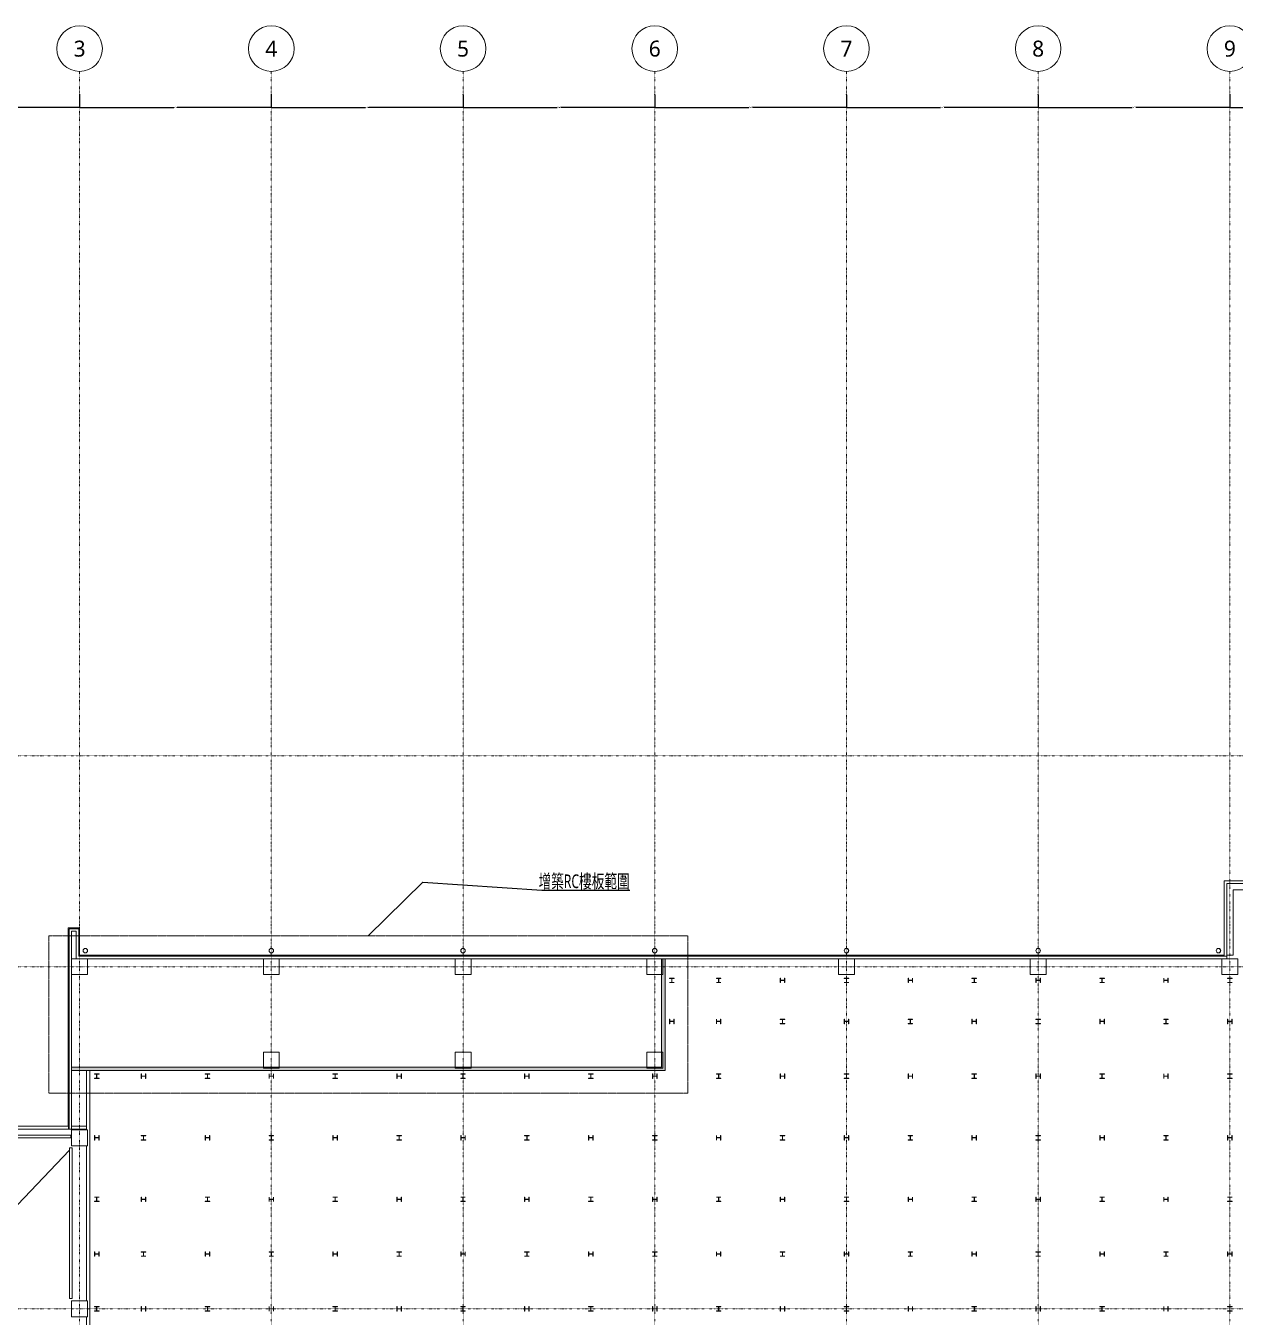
# Model space of a CAD drawing. Extents: x -32000 to 290600, y -111057 to 131250.
# Drawn here: x 15644 to 68632, y 74632 to 131250 of the extents above; entities that cross this region are included whole.
import ezdxf
from ezdxf.enums import TextEntityAlignment as Align

# ---------------------------------------------------------------- set-up
doc = ezdxf.new("R2010")
doc.units = 0
doc.header["$LTSCALE"] = 5
for name, pattern in [('H12PL2$0$JJP_三點線', [0.9, 0.3, -0.15, 0, -0.15, 0, -0.15, 0, -0.15]), ('H12PL2$0$JJP_虛線(退縮線、投影線、地下室範圍、非屬本工程、圖面分區)', [0.45, 0.3, -0.15]), ('H12PL2$0$TAI_虛線', [5.644, 2.822, -2.822])]:
    doc.linetypes.add(name, pattern=pattern)
for name, color, linetype in [('H12PL2$0$A-DIM', 252, 'Continuous'), ('H12PL2$0$A-OBJE-2D', 252, 'Continuous'), ('H12PL2$0$A-OBJE-MEP', 252, 'Continuous'), ('H12PL2$0$A-TEXT-修改說明.200K', 252, 'Continuous'), ('H12PL2$0$A-WALL-EX', 252, 'Continuous'), ('H12PL2$0$A-WALL-IN', 252, 'Continuous'), ('H12PL2$0$Hattch', 252, 'Continuous'), ('H12PL2$0$S-COL', 252, 'Continuous'), ('H12PL2$0$S-GRID', 252, 'Continuous')]:
    doc.layers.add(name, color=color, linetype=linetype)
doc.styles.add('H12PL2$0$dim-txt', font='isocp.shx', dxfattribs={"width": 0.7, "bigfont": 'chineset.shx'})
doc.styles.add('H12PL2$0$Standard', font='', dxfattribs={"width": 0.8})
doc.styles.get('H12PL2$0$Standard').set_extended_font_data('Microsoft JhengHei')
doc.dimstyles.new('H12PL2$0$ARCH-dim-200MM', dxfattribs={"dimscale": 200, "dimtxt": 0.3, "dimasz": 0.1, "dimexe": 0.1, "dimexo": 0.1, "dimgap": 0.05, "dimtad": 1, "dimdec": 0, "dimlfac": 10, "dimrnd": 0.5, "dimdsep": 46, "dimtxsty": 'H12PL2$0$dim-txt', "dimblk": 'H12PL2$0$_Dot', "dimcen": 2, "dimclrd": 256, "dimclre": 256, "dimclrt": 256, "dimadec": 0, "dimazin": 0, "dimtfac": 1, "dimtix": 1, "dimtmove": 2, "dimatfit": 3, "dimldrblk": 'H12PL2$0$_OBLIQUE', "dimfxl": 1, "dimtvp": 1, "dimtolj": 1, "dimarcsym": 0})

# ---------------------------------------------------------------- blocks, each defined once
blk = doc.blocks.new('*D100')
at = {"layer": 'DEFPOINTS', "color": 0, "linetype": 'Continuous', "transparency": 16777216}
for p in [(9000, 128250), (18000, 128250), (18000, 127670)]:
    blk.add_point(p, dxfattribs=at)
at = {"layer": 'H12PL2$0$A-DIM', "linetype": 'Continuous', "lineweight": -2, "transparency": 16777216}
for p, q in [((9000, 128230), (9000, 127650)), ((18000, 128230), (18000, 127650)), ((9020, 127670), (13422, 127670)), ((17980, 127670), (13578, 127670))]:
    blk.add_line(p, q, dxfattribs=at)
at = {"layer": 'H12PL2$0$A-DIM', "linetype": 'Continuous', "lineweight": 0, "transparency": 16777216, "insert": (13500, 127670), "char_height": 60, "attachment_point": 5, "style": 'H12PL2$0$dim-txt'}
blk.add_mtext('\\A1;90000', dxfattribs=at)
blk = doc.blocks.new('H12PL2$0$_Dot')
blk = doc.blocks.new('H12PL2$0$_OBLIQUE')
at = {"color": 0, "linetype": 'ByBlock', "lineweight": -2}
blk.add_line((-0.5, -0.5), (0.5, 0.5), dxfattribs=at)
blk = doc.blocks.new('*D101')
at = {"layer": 'DEFPOINTS', "color": 0, "linetype": 'Continuous', "transparency": 16777216}
for p in [(18000, 128250), (26400, 128250), (26400, 127670)]:
    blk.add_point(p, dxfattribs=at)
at = {"layer": 'H12PL2$0$A-DIM', "linetype": 'Continuous', "lineweight": -2, "transparency": 16777216}
for p, q in [((18000, 128230), (18000, 127650)), ((26400, 128230), (26400, 127650)), ((18020, 127670), (22121, 127670)), ((26380, 127670), (22279, 127670))]:
    blk.add_line(p, q, dxfattribs=at)
at = {"layer": 'H12PL2$0$A-DIM', "linetype": 'Continuous', "lineweight": 0, "transparency": 16777216, "insert": (22200, 127670), "char_height": 60, "attachment_point": 5, "style": 'H12PL2$0$dim-txt'}
blk.add_mtext('\\A1;84000', dxfattribs=at)
blk = doc.blocks.new('*D102')
at = {"layer": 'DEFPOINTS', "color": 0, "linetype": 'Continuous', "transparency": 16777216}
for p in [(26400, 128250), (34800, 128250), (34800, 127670)]:
    blk.add_point(p, dxfattribs=at)
at = {"layer": 'H12PL2$0$A-DIM', "linetype": 'Continuous', "lineweight": -2, "transparency": 16777216}
for p, q in [((26400, 128230), (26400, 127650)), ((34800, 128230), (34800, 127650)), ((26420, 127670), (30521, 127670)), ((34780, 127670), (30679, 127670))]:
    blk.add_line(p, q, dxfattribs=at)
at = {"layer": 'H12PL2$0$A-DIM', "linetype": 'Continuous', "lineweight": 0, "transparency": 16777216, "insert": (30600, 127670), "char_height": 60, "attachment_point": 5, "style": 'H12PL2$0$dim-txt'}
blk.add_mtext('\\A1;84000', dxfattribs=at)
blk = doc.blocks.new('*D103')
at = {"layer": 'DEFPOINTS', "color": 0, "linetype": 'Continuous', "transparency": 16777216}
for p in [(34800, 128250), (43200, 128250), (43200, 127670)]:
    blk.add_point(p, dxfattribs=at)
at = {"layer": 'H12PL2$0$A-DIM', "linetype": 'Continuous', "lineweight": -2, "transparency": 16777216}
for p, q in [((34800, 128230), (34800, 127650)), ((43200, 128230), (43200, 127650)), ((34820, 127670), (38921, 127670)), ((43180, 127670), (39079, 127670))]:
    blk.add_line(p, q, dxfattribs=at)
at = {"layer": 'H12PL2$0$A-DIM', "linetype": 'Continuous', "lineweight": 0, "transparency": 16777216, "insert": (39000, 127670), "char_height": 60, "attachment_point": 5, "style": 'H12PL2$0$dim-txt'}
blk.add_mtext('\\A1;84000', dxfattribs=at)
blk = doc.blocks.new('*D104')
at = {"layer": 'DEFPOINTS', "color": 0, "linetype": 'Continuous', "transparency": 16777216}
for p in [(43200, 128250), (51600, 128250), (51600, 127670)]:
    blk.add_point(p, dxfattribs=at)
at = {"layer": 'H12PL2$0$A-DIM', "linetype": 'Continuous', "lineweight": -2, "transparency": 16777216}
for p, q in [((43200, 128230), (43200, 127650)), ((51600, 128230), (51600, 127650)), ((43220, 127670), (47321, 127670)), ((51580, 127670), (47479, 127670))]:
    blk.add_line(p, q, dxfattribs=at)
at = {"layer": 'H12PL2$0$A-DIM', "linetype": 'Continuous', "lineweight": 0, "transparency": 16777216, "insert": (47400, 127670), "char_height": 60, "attachment_point": 5, "style": 'H12PL2$0$dim-txt'}
blk.add_mtext('\\A1;84000', dxfattribs=at)
blk = doc.blocks.new('*D105')
at = {"layer": 'DEFPOINTS', "color": 0, "linetype": 'Continuous', "transparency": 16777216}
for p in [(51600, 128250), (60000, 128250), (60000, 127670)]:
    blk.add_point(p, dxfattribs=at)
at = {"layer": 'H12PL2$0$A-DIM', "linetype": 'Continuous', "lineweight": -2, "transparency": 16777216}
for p, q in [((51600, 128230), (51600, 127650)), ((60000, 128230), (60000, 127650)), ((51620, 127670), (55721, 127670)), ((59980, 127670), (55879, 127670))]:
    blk.add_line(p, q, dxfattribs=at)
at = {"layer": 'H12PL2$0$A-DIM', "linetype": 'Continuous', "lineweight": 0, "transparency": 16777216, "insert": (55800, 127670), "char_height": 60, "attachment_point": 5, "style": 'H12PL2$0$dim-txt'}
blk.add_mtext('\\A1;84000', dxfattribs=at)
blk = doc.blocks.new('*D106')
at = {"layer": 'DEFPOINTS', "color": 0, "linetype": 'Continuous', "transparency": 16777216}
for p in [(60000, 128250), (68400, 128250), (68400, 127670)]:
    blk.add_point(p, dxfattribs=at)
at = {"layer": 'H12PL2$0$A-DIM', "linetype": 'Continuous', "lineweight": -2, "transparency": 16777216}
for p, q in [((60000, 128230), (60000, 127650)), ((68400, 128230), (68400, 127650)), ((60020, 127670), (64121, 127670)), ((68380, 127670), (64279, 127670))]:
    blk.add_line(p, q, dxfattribs=at)
at = {"layer": 'H12PL2$0$A-DIM', "linetype": 'Continuous', "lineweight": 0, "transparency": 16777216, "insert": (64200, 127670), "char_height": 60, "attachment_point": 5, "style": 'H12PL2$0$dim-txt'}
blk.add_mtext('\\A1;84000', dxfattribs=at)
blk = doc.blocks.new('*D107')
at = {"layer": 'DEFPOINTS', "color": 0, "linetype": 'Continuous', "transparency": 16777216}
for p in [(68400, 128250), (76800, 128250), (76800, 127670)]:
    blk.add_point(p, dxfattribs=at)
at = {"layer": 'H12PL2$0$A-DIM', "linetype": 'Continuous', "lineweight": -2, "transparency": 16777216}
for p, q in [((68400, 128230), (68400, 127650)), ((76800, 128230), (76800, 127650)), ((68420, 127670), (72521, 127670)), ((76780, 127670), (72679, 127670))]:
    blk.add_line(p, q, dxfattribs=at)
at = {"layer": 'H12PL2$0$A-DIM', "linetype": 'Continuous', "lineweight": 0, "transparency": 16777216, "insert": (72600, 127670), "char_height": 60, "attachment_point": 5, "style": 'H12PL2$0$dim-txt'}
blk.add_mtext('\\A1;84000', dxfattribs=at)
blk = doc.blocks.new('H12PL2')
at = {"layer": 'H12PL2$0$Hattch', "linetype": 'Continuous', "lineweight": 0}
blk.add_hatch(color=256, dxfattribs=at).paths.add_polyline_path([(17650, 85600), (43500, 85600), (43500, 90350), (43650, 90350), (43650, 85450), (17650, 85450)])
at = {"layer": 'H12PL2$0$A-OBJE-2D', "lineweight": 0}
blk.add_line((0, 63510), (17550, 81950), dxfattribs=at)
at = {"layer": 'H12PL2$0$A-OBJE-MEP', "lineweight": 0, "flags": 128}
for points in [[(18345, 90700, 1), (18155, 90700, 1)], [(26495, 90700, 1), (26305, 90700, 1)], [(34895, 90700, 1), (34705, 90700, 1)], [(43295, 90700, 1), (43105, 90700, 1)], [(51695, 90700, 1), (51505, 90700, 1)], [(60095, 90700, 1), (59905, 90700, 1)], [(67995, 90700, 1), (67805, 90700, 1)]]:
    blk.add_lwpolyline(points, format="xyb", close=True, dxfattribs=at)
at = {"layer": 'H12PL2$0$A-OBJE-MEP', "lineweight": 0}
for centre in [(18250, 90700), (26400, 90700), (34800, 90700), (43200, 90700), (51600, 90700), (60000, 90700), (67900, 90700)]:
    blk.add_circle(centre, 100, dxfattribs=at)
at = {"layer": 'H12PL2$0$A-TEXT-修改說明.200K', "linetype": 'H12PL2$0$TAI_虛線', "lineweight": 0}
blk.add_lwpolyline([(44650, 84450), (16650, 84450), (16650, 91350), (44650, 91350)], close=True, dxfattribs=at)
at = {"layer": 'H12PL2$0$A-WALL-EX', "lineweight": 0}
for p, q in [((17650, 91665), (17535, 91665)), ((17650, 91665), (17535, 91665)), ((17535, 83000), (17535, 91665)), ((17650, 91665), (17850, 91665)), ((17965, 91665), (17850, 91665)), ((17965, 91665), (17850, 91665)), ((17965, 91665), (17965, 90500)), ((17965, 90500), (17965, 90465)), ((17965, 90465), (18000, 90465)), ((17965, 90465), (18000, 90465)), ((18000, 90465), (68150, 90465)), ((68270, 90465), (68150, 90465)), ((68270, 90465), (68150, 90465)), ((68150, 90350), (68270, 90350)), ((68150, 90350), (68270, 90350)), ((68270, 90350), (68270, 90465)), ((17535, 83000), (17535, 82880)), ((17535, 83000), (17535, 82880)), ((17535, 83000), (17535, 82880)), ((17535, 82880), (17535, 82972)), ((17535, 82880), (17535, 82972)), ((17535, 82880), (17650, 82880)), ((17535, 82880), (17650, 82880)), ((17650, 82880), (17650, 83000)), ((17650, 82880), (17650, 83000)), ((17650, 82880), (17650, 83000))]:
    blk.add_line(p, q, dxfattribs=at)
at = {"layer": 'H12PL2$0$A-WALL-EX', "linetype": 'H12PL2$0$JJP_虛線(退縮線、投影線、地下室範圍、非屬本工程、圖面分區)', "lineweight": 0}
blk.add_line((17517.5, 82999.97), (-380, 82999.97), dxfattribs=at)
at = {"layer": 'H12PL2$0$A-WALL-EX', "lineweight": 0, "flags": 128}
for points in [[(68150, 93760), (68150, 93640)], [(77050, 93760), (68150, 93760)], [(68150, 93640), (68150, 90465)], [(68270, 90350), (68270, 93640)], [(68270, 93640), (76930, 93640)], [(17500, 83000), (17500, 91700)], [(17500, 83000), (17500, 91700)], [(17500, 83000), (17500, 91700)], [(17500, 91700), (17535, 91700)], [(17500, 91700), (17500, 83000)], [(17965, 91700), (17535, 91700)], [(17650, 91550), (17850, 91550)], [(17650, 83000), (17650, 91550)], [(17850, 91550), (17850, 90350)], [(18000, 91700), (17965, 91700)], [(18000, 90500), (18000, 91700)], [(17850, 90350), (17965, 90350)], [(17850, 90350), (17965, 90350)], [(17965, 90350), (68150, 90350)], [(18000, 90500), (68150, 90500)], [(18000, 90500), (68150, 90500)], [(18000, 90500), (68150, 90500)], [(68150, 90500), (18000, 90500)], [(68150, 90500), (68150, 90465)], [(68150, 90350), (68270, 90350)], [(17535, 83000), (-380, 83000)], [(-380, 82880), (18300, 82880)], [(17500, 83000), (17535, 83000)], [(17650, 82880), (17535, 82880)], [(17650, 82880), (17535, 82880)], [(18300, 83000), (17650, 83000)], [(18300, 83000), (18300, 82880)]]:
    blk.add_lwpolyline(points, dxfattribs=at)
at = {"layer": 'H12PL2$0$A-WALL-EX', "linetype": 'H12PL2$0$JJP_虛線(退縮線、投影線、地下室範圍、非屬本工程、圖面分區)', "lineweight": 0, "flags": 128}
for points in [[(17517.5, 83000), (-500, 83000)], [(-380, 82879.97), (17517.5, 82879.97)], [(17517.5, 83000), (17517.5, 82999.97)], [(17517.5, 82999.97), (17517.5, 82879.97)]]:
    blk.add_lwpolyline(points, dxfattribs=at)
at = {"layer": 'H12PL2$0$A-WALL-IN', "lineweight": 0, "flags": 128}
for points in [[(68537.5, 93372.5), (68537.5, 93259.5)], [(76662.5, 93372.5), (68537.5, 93372.5)], [(68537.5, 93259.5), (68537.5, 90500)], [(43500, 90350), (43650, 90350)], [(43650, 85600), (43650, 90350)], [(68537.5, 90500), (68270, 90500)], [(68270, 90500), (68270, 90350)], [(43500, 89650), (43500, 86250)], [(26050, 85600), (17650, 85600)], [(17650, 85450), (17650, 85600)], [(34450, 85600), (26750, 85600)], [(42850, 85600), (35150, 85600)], [(43650, 85450), (43650, 85600)], [(17650, 85450), (43650, 85450)], [(18300, 85450), (18300, 82850)], [(18450, 85450), (18300, 85450)], [(18450, 450), (18450, 85450)], [(17615, 82612.5), (385, 82612.5)], [(385, 82500), (17615, 82500)], [(17615, 82500), (17615, 82612.5)], [(18300, 82150), (18300, 75350)], [(17672, 82050), (17550, 82050)], [(17550, 82050), (17550, 75450)], [(17672, 75450), (17672, 82050)], [(17550, 75450), (17672, 75450)], [(18300, 74650), (18300, 60350)]]:
    blk.add_lwpolyline(points, dxfattribs=at)
at = {"layer": 'H12PL2$0$Hattch', "lineweight": 0, "flags": 128}
blk.add_lwpolyline([(17650, 85600), (43500, 85600), (43500, 90350), (43650, 90350), (43650, 85450), (17650, 85450)], close=True, dxfattribs=at)
at = {"layer": 'H12PL2$0$S-COL', "lineweight": 0, "flags": 128}
for points in [[(17650, 89650), (18350, 89650), (18350, 90350)], [(17850, 90350), (17650, 90350)], [(26050, 90350), (26050, 89650), (26750, 89650), (26750, 90350)], [(34450, 90350), (34450, 89650), (35150, 89650), (35150, 90350)], [(42850, 90350), (42850, 89650), (43550, 89650), (43550, 90350)], [(51250, 90350), (51250, 89650), (51950, 89650), (51950, 90350)], [(59650, 90350), (59650, 89650), (60350, 89650), (60350, 90350)], [(68050, 90350), (68050, 89650), (68750, 89650), (68750, 90350), (68270, 90350)]]:
    blk.add_lwpolyline(points, dxfattribs=at)
for points in [[(44050, 89299.5), (44050, 89311.5), (43967, 89311.5, -0.41421356), (43954, 89324.5), (43954, 89474.5, -0.41421356), (43967, 89487.5), (44050, 89487.5), (44050, 89499.5), (43850, 89499.5), (43850, 89487.5), (43933, 89487.5, -0.41421356), (43946, 89474.5), (43946, 89324.5, -0.41421356), (43933, 89311.5), (43850, 89311.5), (43850, 89299.5)], [(46100, 89299.5), (46100, 89311.5), (46017, 89311.5, -0.41421356), (46004, 89324.5), (46004, 89474.5, -0.41421356), (46017, 89487.5), (46100, 89487.5), (46100, 89499.5), (45900, 89499.5), (45900, 89487.5), (45983, 89487.5, -0.41421356), (45996, 89474.5), (45996, 89324.5, -0.41421356), (45983, 89311.5), (45900, 89311.5), (45900, 89299.5)], [(48900, 89500), (48888, 89500), (48888, 89417, -0.41421356), (48875, 89404), (48725, 89404, -0.41421356), (48712, 89417), (48712, 89500), (48700, 89500), (48700, 89300), (48712, 89300), (48712, 89383, -0.41421356), (48725, 89396), (48875, 89396, -0.41421356), (48888, 89383), (48888, 89300), (48900, 89300)], [(51700, 89299.5), (51700, 89311.5), (51617, 89311.5, -0.41421356), (51604, 89324.5), (51604, 89474.5, -0.41421356), (51617, 89487.5), (51700, 89487.5), (51700, 89499.5), (51500, 89499.5), (51500, 89487.5), (51583, 89487.5, -0.41421356), (51596, 89474.5), (51596, 89324.5, -0.41421356), (51583, 89311.5), (51500, 89311.5), (51500, 89299.5)], [(54500, 89499.5), (54488, 89499.5), (54488, 89416.5, -0.41421356), (54475, 89403.5), (54325, 89403.5, -0.41421356), (54312, 89416.5), (54312, 89499.5), (54300, 89499.5), (54300, 89299.5), (54312, 89299.5), (54312, 89382.5, -0.41421356), (54325, 89395.5), (54475, 89395.5, -0.41421356), (54488, 89382.5), (54488, 89299.5), (54500, 89299.5)], [(57300, 89299.5), (57300, 89311.5), (57217, 89311.5, -0.41421356), (57204, 89324.5), (57204, 89474.5, -0.41421356), (57217, 89487.5), (57300, 89487.5), (57300, 89499.5), (57100, 89499.5), (57100, 89487.5), (57183, 89487.5, -0.41421356), (57196, 89474.5), (57196, 89324.5, -0.41421356), (57183, 89311.5), (57100, 89311.5), (57100, 89299.5)], [(60100, 89499.5), (60088, 89499.5), (60088, 89416.5, -0.41421356), (60075, 89403.5), (59925, 89403.5, -0.41421356), (59912, 89416.5), (59912, 89499.5), (59900, 89499.5), (59900, 89299.5), (59912, 89299.5), (59912, 89382.5, -0.41421356), (59925, 89395.5), (60075, 89395.5, -0.41421356), (60088, 89382.5), (60088, 89299.5), (60100, 89299.5)], [(62900, 89299.5), (62900, 89311.5), (62817, 89311.5, -0.41421356), (62804, 89324.5), (62804, 89474.5, -0.41421356), (62817, 89487.5), (62900, 89487.5), (62900, 89499.5), (62700, 89499.5), (62700, 89487.5), (62783, 89487.5, -0.41421356), (62796, 89474.5), (62796, 89324.5, -0.41421356), (62783, 89311.5), (62700, 89311.5), (62700, 89299.5)], [(65700, 89499.5), (65688, 89499.5), (65688, 89416.5, -0.41421356), (65675, 89403.5), (65525, 89403.5, -0.41421356), (65512, 89416.5), (65512, 89499.5), (65500, 89499.5), (65500, 89299.5), (65512, 89299.5), (65512, 89382.5, -0.41421356), (65525, 89395.5), (65675, 89395.5, -0.41421356), (65688, 89382.5), (65688, 89299.5), (65700, 89299.5)], [(68500, 89299.5), (68500, 89311.5), (68417, 89311.5, -0.41421356), (68404, 89324.5), (68404, 89474.5, -0.41421356), (68417, 89487.5), (68500, 89487.5), (68500, 89499.5), (68300, 89499.5), (68300, 89487.5), (68383, 89487.5, -0.41421356), (68396, 89474.5), (68396, 89324.5, -0.41421356), (68383, 89311.5), (68300, 89311.5), (68300, 89299.5)], [(44050, 87700), (44038, 87700), (44038, 87617, -0.41421356), (44025, 87604), (43875, 87604, -0.41421356), (43862, 87617), (43862, 87700), (43850, 87700), (43850, 87500), (43862, 87500), (43862, 87583, -0.41421356), (43875, 87596), (44025, 87596, -0.41421356), (44038, 87583), (44038, 87500), (44050, 87500)], [(46100, 87700), (46088, 87700), (46088, 87617, -0.41421356), (46075, 87604), (45925, 87604, -0.41421356), (45912, 87617), (45912, 87700), (45900, 87700), (45900, 87500), (45912, 87500), (45912, 87583, -0.41421356), (45925, 87596), (46075, 87596, -0.41421356), (46088, 87583), (46088, 87500), (46100, 87500)], [(48900, 87500), (48900, 87512), (48817, 87512, -0.41421356), (48804, 87525), (48804, 87675, -0.41421356), (48817, 87688), (48900, 87688), (48900, 87700), (48700, 87700), (48700, 87688), (48783, 87688, -0.41421356), (48796, 87675), (48796, 87525, -0.41421356), (48783, 87512), (48700, 87512), (48700, 87500)], [(51700, 87700), (51688, 87700), (51688, 87617, -0.41421356), (51675, 87604), (51525, 87604, -0.41421356), (51512, 87617), (51512, 87700), (51500, 87700), (51500, 87500), (51512, 87500), (51512, 87583, -0.41421356), (51525, 87596), (51675, 87596, -0.41421356), (51688, 87583), (51688, 87500), (51700, 87500)], [(54500, 87500), (54500, 87512), (54417, 87512, -0.41421356), (54404, 87525), (54404, 87675, -0.41421356), (54417, 87688), (54500, 87688), (54500, 87700), (54300, 87700), (54300, 87688), (54383, 87688, -0.41421356), (54396, 87675), (54396, 87525, -0.41421356), (54383, 87512), (54300, 87512), (54300, 87500)], [(57300, 87700), (57288, 87700), (57288, 87617, -0.41421356), (57275, 87604), (57125, 87604, -0.41421356), (57112, 87617), (57112, 87700), (57100, 87700), (57100, 87500), (57112, 87500), (57112, 87583, -0.41421356), (57125, 87596), (57275, 87596, -0.41421356), (57288, 87583), (57288, 87500), (57300, 87500)], [(60100, 87500), (60100, 87512), (60017, 87512, -0.41421356), (60004, 87525), (60004, 87675, -0.41421356), (60017, 87688), (60100, 87688), (60100, 87700), (59900, 87700), (59900, 87688), (59983, 87688, -0.41421356), (59996, 87675), (59996, 87525, -0.41421356), (59983, 87512), (59900, 87512), (59900, 87500)], [(62900, 87700), (62888, 87700), (62888, 87617, -0.41421356), (62875, 87604), (62725, 87604, -0.41421356), (62712, 87617), (62712, 87700), (62700, 87700), (62700, 87500), (62712, 87500), (62712, 87583, -0.41421356), (62725, 87596), (62875, 87596, -0.41421356), (62888, 87583), (62888, 87500), (62900, 87500)], [(65700, 87500), (65700, 87512), (65617, 87512, -0.41421356), (65604, 87525), (65604, 87675, -0.41421356), (65617, 87688), (65700, 87688), (65700, 87700), (65500, 87700), (65500, 87688), (65583, 87688, -0.41421356), (65596, 87675), (65596, 87525, -0.41421356), (65583, 87512), (65500, 87512), (65500, 87500)], [(68500, 87700), (68488, 87700), (68488, 87617, -0.41421356), (68475, 87604), (68325, 87604, -0.41421356), (68312, 87617), (68312, 87700), (68300, 87700), (68300, 87500), (68312, 87500), (68312, 87583, -0.41421356), (68325, 87596), (68475, 87596, -0.41421356), (68488, 87583), (68488, 87500), (68500, 87500)], [(18850, 85100), (18850, 85112), (18767, 85112, -0.41421356), (18754, 85125), (18754, 85275, -0.41421356), (18767, 85288), (18850, 85288), (18850, 85300), (18650, 85300), (18650, 85288), (18733, 85288, -0.41421356), (18746, 85275), (18746, 85125, -0.41421356), (18733, 85112), (18650, 85112), (18650, 85100)], [(20900, 85300), (20888, 85300), (20888, 85217, -0.41421356), (20875, 85204), (20725, 85204, -0.41421356), (20712, 85217), (20712, 85300), (20700, 85300), (20700, 85100), (20712, 85100), (20712, 85183, -0.41421356), (20725, 85196), (20875, 85196, -0.41421356), (20888, 85183), (20888, 85100), (20900, 85100)], [(23700, 85100), (23700, 85112), (23617, 85112, -0.41421356), (23604, 85125), (23604, 85275, -0.41421356), (23617, 85288), (23700, 85288), (23700, 85300), (23500, 85300), (23500, 85288), (23583, 85288, -0.41421356), (23596, 85275), (23596, 85125, -0.41421356), (23583, 85112), (23500, 85112), (23500, 85100)], [(26500, 85300), (26488, 85300), (26488, 85217, -0.41421356), (26475, 85204), (26325, 85204, -0.41421356), (26312, 85217), (26312, 85300), (26300, 85300), (26300, 85100), (26312, 85100), (26312, 85183, -0.41421356), (26325, 85196), (26475, 85196, -0.41421356), (26488, 85183), (26488, 85100), (26500, 85100)], [(29300, 85100), (29300, 85112), (29217, 85112, -0.41421356), (29204, 85125), (29204, 85275, -0.41421356), (29217, 85288), (29300, 85288), (29300, 85300), (29100, 85300), (29100, 85288), (29183, 85288, -0.41421356), (29196, 85275), (29196, 85125, -0.41421356), (29183, 85112), (29100, 85112), (29100, 85100)], [(32100, 85300), (32088, 85300), (32088, 85217, -0.41421356), (32075, 85204), (31925, 85204, -0.41421356), (31912, 85217), (31912, 85300), (31900, 85300), (31900, 85100), (31912, 85100), (31912, 85183, -0.41421356), (31925, 85196), (32075, 85196, -0.41421356), (32088, 85183), (32088, 85100), (32100, 85100)], [(34900, 85100), (34900, 85112), (34817, 85112, -0.41421356), (34804, 85125), (34804, 85275, -0.41421356), (34817, 85288), (34900, 85288), (34900, 85300), (34700, 85300), (34700, 85288), (34783, 85288, -0.41421356), (34796, 85275), (34796, 85125, -0.41421356), (34783, 85112), (34700, 85112), (34700, 85100)], [(37700, 85300), (37688, 85300), (37688, 85217, -0.41421356), (37675, 85204), (37525, 85204, -0.41421356), (37512, 85217), (37512, 85300), (37500, 85300), (37500, 85100), (37512, 85100), (37512, 85183, -0.41421356), (37525, 85196), (37675, 85196, -0.41421356), (37688, 85183), (37688, 85100), (37700, 85100)], [(40500, 85100), (40500, 85112), (40417, 85112, -0.41421356), (40404, 85125), (40404, 85275, -0.41421356), (40417, 85288), (40500, 85288), (40500, 85300), (40300, 85300), (40300, 85288), (40383, 85288, -0.41421356), (40396, 85275), (40396, 85125, -0.41421356), (40383, 85112), (40300, 85112), (40300, 85100)], [(43300, 85300), (43288, 85300), (43288, 85217, -0.41421356), (43275, 85204), (43125, 85204, -0.41421356), (43112, 85217), (43112, 85300), (43100, 85300), (43100, 85100), (43112, 85100), (43112, 85183, -0.41421356), (43125, 85196), (43275, 85196, -0.41421356), (43288, 85183), (43288, 85100), (43300, 85100)], [(46100, 85100), (46100, 85112), (46017, 85112, -0.41421356), (46004, 85125), (46004, 85275, -0.41421356), (46017, 85288), (46100, 85288), (46100, 85300), (45900, 85300), (45900, 85288), (45983, 85288, -0.41421356), (45996, 85275), (45996, 85125, -0.41421356), (45983, 85112), (45900, 85112), (45900, 85100)], [(48900, 85300), (48888, 85300), (48888, 85217, -0.41421356), (48875, 85204), (48725, 85204, -0.41421356), (48712, 85217), (48712, 85300), (48700, 85300), (48700, 85100), (48712, 85100), (48712, 85183, -0.41421356), (48725, 85196), (48875, 85196, -0.41421356), (48888, 85183), (48888, 85100), (48900, 85100)], [(51700, 85100), (51700, 85112), (51617, 85112, -0.41421356), (51604, 85125), (51604, 85275, -0.41421356), (51617, 85288), (51700, 85288), (51700, 85300), (51500, 85300), (51500, 85288), (51583, 85288, -0.41421356), (51596, 85275), (51596, 85125, -0.41421356), (51583, 85112), (51500, 85112), (51500, 85100)], [(54500, 85300), (54488, 85300), (54488, 85217, -0.41421356), (54475, 85204), (54325, 85204, -0.41421356), (54312, 85217), (54312, 85300), (54300, 85300), (54300, 85100), (54312, 85100), (54312, 85183, -0.41421356), (54325, 85196), (54475, 85196, -0.41421356), (54488, 85183), (54488, 85100), (54500, 85100)], [(57300, 85100), (57300, 85112), (57217, 85112, -0.41421356), (57204, 85125), (57204, 85275, -0.41421356), (57217, 85288), (57300, 85288), (57300, 85300), (57100, 85300), (57100, 85288), (57183, 85288, -0.41421356), (57196, 85275), (57196, 85125, -0.41421356), (57183, 85112), (57100, 85112), (57100, 85100)], [(60100, 85300), (60088, 85300), (60088, 85217, -0.41421356), (60075, 85204), (59925, 85204, -0.41421356), (59912, 85217), (59912, 85300), (59900, 85300), (59900, 85100), (59912, 85100), (59912, 85183, -0.41421356), (59925, 85196), (60075, 85196, -0.41421356), (60088, 85183), (60088, 85100), (60100, 85100)], [(62900, 85100), (62900, 85112), (62817, 85112, -0.41421356), (62804, 85125), (62804, 85275, -0.41421356), (62817, 85288), (62900, 85288), (62900, 85300), (62700, 85300), (62700, 85288), (62783, 85288, -0.41421356), (62796, 85275), (62796, 85125, -0.41421356), (62783, 85112), (62700, 85112), (62700, 85100)], [(65700, 85300), (65688, 85300), (65688, 85217, -0.41421356), (65675, 85204), (65525, 85204, -0.41421356), (65512, 85217), (65512, 85300), (65500, 85300), (65500, 85100), (65512, 85100), (65512, 85183, -0.41421356), (65525, 85196), (65675, 85196, -0.41421356), (65688, 85183), (65688, 85100), (65700, 85100)], [(68500, 85100), (68500, 85112), (68417, 85112, -0.41421356), (68404, 85125), (68404, 85275, -0.41421356), (68417, 85288), (68500, 85288), (68500, 85300), (68300, 85300), (68300, 85288), (68383, 85288, -0.41421356), (68396, 85275), (68396, 85125, -0.41421356), (68383, 85112), (68300, 85112), (68300, 85100)], [(18850, 82600), (18838, 82600), (18838, 82517, -0.41421356), (18825, 82504), (18675, 82504, -0.41421356), (18662, 82517), (18662, 82600), (18650, 82600), (18650, 82400), (18662, 82400), (18662, 82483, -0.41421356), (18675, 82496), (18825, 82496, -0.41421356), (18838, 82483), (18838, 82400), (18850, 82400)], [(20900, 82400), (20900, 82412), (20817, 82412, -0.41421356), (20804, 82425), (20804, 82575, -0.41421356), (20817, 82588), (20900, 82588), (20900, 82600), (20700, 82600), (20700, 82588), (20783, 82588, -0.41421356), (20796, 82575), (20796, 82425, -0.41421356), (20783, 82412), (20700, 82412), (20700, 82400)], [(23700, 82600), (23688, 82600), (23688, 82517, -0.41421356), (23675, 82504), (23525, 82504, -0.41421356), (23512, 82517), (23512, 82600), (23500, 82600), (23500, 82400), (23512, 82400), (23512, 82483, -0.41421356), (23525, 82496), (23675, 82496, -0.41421356), (23688, 82483), (23688, 82400), (23700, 82400)], [(26500, 82400), (26500, 82412), (26417, 82412, -0.41421356), (26404, 82425), (26404, 82575, -0.41421356), (26417, 82588), (26500, 82588), (26500, 82600), (26300, 82600), (26300, 82588), (26383, 82588, -0.41421356), (26396, 82575), (26396, 82425, -0.41421356), (26383, 82412), (26300, 82412), (26300, 82400)], [(29300, 82600), (29288, 82600), (29288, 82517, -0.41421356), (29275, 82504), (29125, 82504, -0.41421356), (29112, 82517), (29112, 82600), (29100, 82600), (29100, 82400), (29112, 82400), (29112, 82483, -0.41421356), (29125, 82496), (29275, 82496, -0.41421356), (29288, 82483), (29288, 82400), (29300, 82400)], [(32100, 82400), (32100, 82412), (32017, 82412, -0.41421356), (32004, 82425), (32004, 82575, -0.41421356), (32017, 82588), (32100, 82588), (32100, 82600), (31900, 82600), (31900, 82588), (31983, 82588, -0.41421356), (31996, 82575), (31996, 82425, -0.41421356), (31983, 82412), (31900, 82412), (31900, 82400)], [(34900, 82600), (34888, 82600), (34888, 82517, -0.41421356), (34875, 82504), (34725, 82504, -0.41421356), (34712, 82517), (34712, 82600), (34700, 82600), (34700, 82400), (34712, 82400), (34712, 82483, -0.41421356), (34725, 82496), (34875, 82496, -0.41421356), (34888, 82483), (34888, 82400), (34900, 82400)], [(37700, 82400), (37700, 82412), (37617, 82412, -0.41421356), (37604, 82425), (37604, 82575, -0.41421356), (37617, 82588), (37700, 82588), (37700, 82600), (37500, 82600), (37500, 82588), (37583, 82588, -0.41421356), (37596, 82575), (37596, 82425, -0.41421356), (37583, 82412), (37500, 82412), (37500, 82400)], [(40500, 82600), (40488, 82600), (40488, 82517, -0.41421356), (40475, 82504), (40325, 82504, -0.41421356), (40312, 82517), (40312, 82600), (40300, 82600), (40300, 82400), (40312, 82400), (40312, 82483, -0.41421356), (40325, 82496), (40475, 82496, -0.41421356), (40488, 82483), (40488, 82400), (40500, 82400)], [(43300, 82400), (43300, 82412), (43217, 82412, -0.41421356), (43204, 82425), (43204, 82575, -0.41421356), (43217, 82588), (43300, 82588), (43300, 82600), (43100, 82600), (43100, 82588), (43183, 82588, -0.41421356), (43196, 82575), (43196, 82425, -0.41421356), (43183, 82412), (43100, 82412), (43100, 82400)], [(46100, 82600), (46088, 82600), (46088, 82517, -0.41421356), (46075, 82504), (45925, 82504, -0.41421356), (45912, 82517), (45912, 82600), (45900, 82600), (45900, 82400), (45912, 82400), (45912, 82483, -0.41421356), (45925, 82496), (46075, 82496, -0.41421356), (46088, 82483), (46088, 82400), (46100, 82400)], [(48900, 82400), (48900, 82412), (48817, 82412, -0.41421356), (48804, 82425), (48804, 82575, -0.41421356), (48817, 82588), (48900, 82588), (48900, 82600), (48700, 82600), (48700, 82588), (48783, 82588, -0.41421356), (48796, 82575), (48796, 82425, -0.41421356), (48783, 82412), (48700, 82412), (48700, 82400)], [(51700, 82600), (51688, 82600), (51688, 82517, -0.41421356), (51675, 82504), (51525, 82504, -0.41421356), (51512, 82517), (51512, 82600), (51500, 82600), (51500, 82400), (51512, 82400), (51512, 82483, -0.41421356), (51525, 82496), (51675, 82496, -0.41421356), (51688, 82483), (51688, 82400), (51700, 82400)], [(54500, 82400), (54500, 82412), (54417, 82412, -0.41421356), (54404, 82425), (54404, 82575, -0.41421356), (54417, 82588), (54500, 82588), (54500, 82600), (54300, 82600), (54300, 82588), (54383, 82588, -0.41421356), (54396, 82575), (54396, 82425, -0.41421356), (54383, 82412), (54300, 82412), (54300, 82400)], [(57300, 82600), (57288, 82600), (57288, 82517, -0.41421356), (57275, 82504), (57125, 82504, -0.41421356), (57112, 82517), (57112, 82600), (57100, 82600), (57100, 82400), (57112, 82400), (57112, 82483, -0.41421356), (57125, 82496), (57275, 82496, -0.41421356), (57288, 82483), (57288, 82400), (57300, 82400)], [(60100, 82400), (60100, 82412), (60017, 82412, -0.41421356), (60004, 82425), (60004, 82575, -0.41421356), (60017, 82588), (60100, 82588), (60100, 82600), (59900, 82600), (59900, 82588), (59983, 82588, -0.41421356), (59996, 82575), (59996, 82425, -0.41421356), (59983, 82412), (59900, 82412), (59900, 82400)], [(62900, 82600), (62888, 82600), (62888, 82517, -0.41421356), (62875, 82504), (62725, 82504, -0.41421356), (62712, 82517), (62712, 82600), (62700, 82600), (62700, 82400), (62712, 82400), (62712, 82483, -0.41421356), (62725, 82496), (62875, 82496, -0.41421356), (62888, 82483), (62888, 82400), (62900, 82400)], [(65700, 82400), (65700, 82412), (65617, 82412, -0.41421356), (65604, 82425), (65604, 82575, -0.41421356), (65617, 82588), (65700, 82588), (65700, 82600), (65500, 82600), (65500, 82588), (65583, 82588, -0.41421356), (65596, 82575), (65596, 82425, -0.41421356), (65583, 82412), (65500, 82412), (65500, 82400)], [(68500, 82600), (68488, 82600), (68488, 82517, -0.41421356), (68475, 82504), (68325, 82504, -0.41421356), (68312, 82517), (68312, 82600), (68300, 82600), (68300, 82400), (68312, 82400), (68312, 82483, -0.41421356), (68325, 82496), (68475, 82496, -0.41421356), (68488, 82483), (68488, 82400), (68500, 82400)], [(18850, 79700), (18850, 79712), (18767, 79712, -0.41421356), (18754, 79725), (18754, 79875, -0.41421356), (18767, 79888), (18850, 79888), (18850, 79900), (18650, 79900), (18650, 79888), (18733, 79888, -0.41421356), (18746, 79875), (18746, 79725, -0.41421356), (18733, 79712), (18650, 79712), (18650, 79700)], [(20900, 79900), (20888, 79900), (20888, 79817, -0.41421356), (20875, 79804), (20725, 79804, -0.41421356), (20712, 79817), (20712, 79900), (20700, 79900), (20700, 79700), (20712, 79700), (20712, 79783, -0.41421356), (20725, 79796), (20875, 79796, -0.41421356), (20888, 79783), (20888, 79700), (20900, 79700)], [(23700, 79700), (23700, 79712), (23617, 79712, -0.41421356), (23604, 79725), (23604, 79875, -0.41421356), (23617, 79888), (23700, 79888), (23700, 79900), (23500, 79900), (23500, 79888), (23583, 79888, -0.41421356), (23596, 79875), (23596, 79725, -0.41421356), (23583, 79712), (23500, 79712), (23500, 79700)], [(26500, 79900), (26488, 79900), (26488, 79817, -0.41421356), (26475, 79804), (26325, 79804, -0.41421356), (26312, 79817), (26312, 79900), (26300, 79900), (26300, 79700), (26312, 79700), (26312, 79783, -0.41421356), (26325, 79796), (26475, 79796, -0.41421356), (26488, 79783), (26488, 79700), (26500, 79700)], [(29300, 79700), (29300, 79712), (29217, 79712, -0.41421356), (29204, 79725), (29204, 79875, -0.41421356), (29217, 79888), (29300, 79888), (29300, 79900), (29100, 79900), (29100, 79888), (29183, 79888, -0.41421356), (29196, 79875), (29196, 79725, -0.41421356), (29183, 79712), (29100, 79712), (29100, 79700)], [(32100, 79900), (32088, 79900), (32088, 79817, -0.41421356), (32075, 79804), (31925, 79804, -0.41421356), (31912, 79817), (31912, 79900), (31900, 79900), (31900, 79700), (31912, 79700), (31912, 79783, -0.41421356), (31925, 79796), (32075, 79796, -0.41421356), (32088, 79783), (32088, 79700), (32100, 79700)], [(34900, 79700), (34900, 79712), (34817, 79712, -0.41421356), (34804, 79725), (34804, 79875, -0.41421356), (34817, 79888), (34900, 79888), (34900, 79900), (34700, 79900), (34700, 79888), (34783, 79888, -0.41421356), (34796, 79875), (34796, 79725, -0.41421356), (34783, 79712), (34700, 79712), (34700, 79700)], [(37700, 79900), (37688, 79900), (37688, 79817, -0.41421356), (37675, 79804), (37525, 79804, -0.41421356), (37512, 79817), (37512, 79900), (37500, 79900), (37500, 79700), (37512, 79700), (37512, 79783, -0.41421356), (37525, 79796), (37675, 79796, -0.41421356), (37688, 79783), (37688, 79700), (37700, 79700)], [(40500, 79700), (40500, 79712), (40417, 79712, -0.41421356), (40404, 79725), (40404, 79875, -0.41421356), (40417, 79888), (40500, 79888), (40500, 79900), (40300, 79900), (40300, 79888), (40383, 79888, -0.41421356), (40396, 79875), (40396, 79725, -0.41421356), (40383, 79712), (40300, 79712), (40300, 79700)], [(43300, 79900), (43288, 79900), (43288, 79817, -0.41421356), (43275, 79804), (43125, 79804, -0.41421356), (43112, 79817), (43112, 79900), (43100, 79900), (43100, 79700), (43112, 79700), (43112, 79783, -0.41421356), (43125, 79796), (43275, 79796, -0.41421356), (43288, 79783), (43288, 79700), (43300, 79700)], [(46100, 79700), (46100, 79712), (46017, 79712, -0.41421356), (46004, 79725), (46004, 79875, -0.41421356), (46017, 79888), (46100, 79888), (46100, 79900), (45900, 79900), (45900, 79888), (45983, 79888, -0.41421356), (45996, 79875), (45996, 79725, -0.41421356), (45983, 79712), (45900, 79712), (45900, 79700)], [(48900, 79900), (48888, 79900), (48888, 79817, -0.41421356), (48875, 79804), (48725, 79804, -0.41421356), (48712, 79817), (48712, 79900), (48700, 79900), (48700, 79700), (48712, 79700), (48712, 79783, -0.41421356), (48725, 79796), (48875, 79796, -0.41421356), (48888, 79783), (48888, 79700), (48900, 79700)], [(51700, 79700), (51700, 79712), (51617, 79712, -0.41421356), (51604, 79725), (51604, 79875, -0.41421356), (51617, 79888), (51700, 79888), (51700, 79900), (51500, 79900), (51500, 79888), (51583, 79888, -0.41421356), (51596, 79875), (51596, 79725, -0.41421356), (51583, 79712), (51500, 79712), (51500, 79700)], [(54500, 79900), (54488, 79900), (54488, 79817, -0.41421356), (54475, 79804), (54325, 79804, -0.41421356), (54312, 79817), (54312, 79900), (54300, 79900), (54300, 79700), (54312, 79700), (54312, 79783, -0.41421356), (54325, 79796), (54475, 79796, -0.41421356), (54488, 79783), (54488, 79700), (54500, 79700)], [(57300, 79700), (57300, 79712), (57217, 79712, -0.41421356), (57204, 79725), (57204, 79875, -0.41421356), (57217, 79888), (57300, 79888), (57300, 79900), (57100, 79900), (57100, 79888), (57183, 79888, -0.41421356), (57196, 79875), (57196, 79725, -0.41421356), (57183, 79712), (57100, 79712), (57100, 79700)], [(60100, 79900), (60088, 79900), (60088, 79817, -0.41421356), (60075, 79804), (59925, 79804, -0.41421356), (59912, 79817), (59912, 79900), (59900, 79900), (59900, 79700), (59912, 79700), (59912, 79783, -0.41421356), (59925, 79796), (60075, 79796, -0.41421356), (60088, 79783), (60088, 79700), (60100, 79700)], [(62900, 79700), (62900, 79712), (62817, 79712, -0.41421356), (62804, 79725), (62804, 79875, -0.41421356), (62817, 79888), (62900, 79888), (62900, 79900), (62700, 79900), (62700, 79888), (62783, 79888, -0.41421356), (62796, 79875), (62796, 79725, -0.41421356), (62783, 79712), (62700, 79712), (62700, 79700)], [(65700, 79900), (65688, 79900), (65688, 79817, -0.41421356), (65675, 79804), (65525, 79804, -0.41421356), (65512, 79817), (65512, 79900), (65500, 79900), (65500, 79700), (65512, 79700), (65512, 79783, -0.41421356), (65525, 79796), (65675, 79796, -0.41421356), (65688, 79783), (65688, 79700), (65700, 79700)], [(68500, 79700), (68500, 79712), (68417, 79712, -0.41421356), (68404, 79725), (68404, 79875, -0.41421356), (68417, 79888), (68500, 79888), (68500, 79900), (68300, 79900), (68300, 79888), (68383, 79888, -0.41421356), (68396, 79875), (68396, 79725, -0.41421356), (68383, 79712), (68300, 79712), (68300, 79700)], [(18850, 77500), (18838, 77500), (18838, 77417, -0.41421356), (18825, 77404), (18675, 77404, -0.41421356), (18662, 77417), (18662, 77500), (18650, 77500), (18650, 77300), (18662, 77300), (18662, 77383, -0.41421356), (18675, 77396), (18825, 77396, -0.41421356), (18838, 77383), (18838, 77300), (18850, 77300)], [(20900, 77300), (20900, 77312), (20817, 77312, -0.41421356), (20804, 77325), (20804, 77475, -0.41421356), (20817, 77488), (20900, 77488), (20900, 77500), (20700, 77500), (20700, 77488), (20783, 77488, -0.41421356), (20796, 77475), (20796, 77325, -0.41421356), (20783, 77312), (20700, 77312), (20700, 77300)], [(23700, 77500), (23688, 77500), (23688, 77417, -0.41421356), (23675, 77404), (23525, 77404, -0.41421356), (23512, 77417), (23512, 77500), (23500, 77500), (23500, 77300), (23512, 77300), (23512, 77383, -0.41421356), (23525, 77396), (23675, 77396, -0.41421356), (23688, 77383), (23688, 77300), (23700, 77300)], [(26500, 77300), (26500, 77312), (26417, 77312, -0.41421356), (26404, 77325), (26404, 77475, -0.41421356), (26417, 77488), (26500, 77488), (26500, 77500), (26300, 77500), (26300, 77488), (26383, 77488, -0.41421356), (26396, 77475), (26396, 77325, -0.41421356), (26383, 77312), (26300, 77312), (26300, 77300)], [(29300, 77500), (29288, 77500), (29288, 77417, -0.41421356), (29275, 77404), (29125, 77404, -0.41421356), (29112, 77417), (29112, 77500), (29100, 77500), (29100, 77300), (29112, 77300), (29112, 77383, -0.41421356), (29125, 77396), (29275, 77396, -0.41421356), (29288, 77383), (29288, 77300), (29300, 77300)], [(32100, 77300), (32100, 77312), (32017, 77312, -0.41421356), (32004, 77325), (32004, 77475, -0.41421356), (32017, 77488), (32100, 77488), (32100, 77500), (31900, 77500), (31900, 77488), (31983, 77488, -0.41421356), (31996, 77475), (31996, 77325, -0.41421356), (31983, 77312), (31900, 77312), (31900, 77300)], [(34900, 77500), (34888, 77500), (34888, 77417, -0.41421356), (34875, 77404), (34725, 77404, -0.41421356), (34712, 77417), (34712, 77500), (34700, 77500), (34700, 77300), (34712, 77300), (34712, 77383, -0.41421356), (34725, 77396), (34875, 77396, -0.41421356), (34888, 77383), (34888, 77300), (34900, 77300)], [(37700, 77300), (37700, 77312), (37617, 77312, -0.41421356), (37604, 77325), (37604, 77475, -0.41421356), (37617, 77488), (37700, 77488), (37700, 77500), (37500, 77500), (37500, 77488), (37583, 77488, -0.41421356), (37596, 77475), (37596, 77325, -0.41421356), (37583, 77312), (37500, 77312), (37500, 77300)], [(40500, 77500), (40488, 77500), (40488, 77417, -0.41421356), (40475, 77404), (40325, 77404, -0.41421356), (40312, 77417), (40312, 77500), (40300, 77500), (40300, 77300), (40312, 77300), (40312, 77383, -0.41421356), (40325, 77396), (40475, 77396, -0.41421356), (40488, 77383), (40488, 77300), (40500, 77300)], [(43300, 77300), (43300, 77312), (43217, 77312, -0.41421356), (43204, 77325), (43204, 77475, -0.41421356), (43217, 77488), (43300, 77488), (43300, 77500), (43100, 77500), (43100, 77488), (43183, 77488, -0.41421356), (43196, 77475), (43196, 77325, -0.41421356), (43183, 77312), (43100, 77312), (43100, 77300)], [(46100, 77500), (46088, 77500), (46088, 77417, -0.41421356), (46075, 77404), (45925, 77404, -0.41421356), (45912, 77417), (45912, 77500), (45900, 77500), (45900, 77300), (45912, 77300), (45912, 77383, -0.41421356), (45925, 77396), (46075, 77396, -0.41421356), (46088, 77383), (46088, 77300), (46100, 77300)], [(48900, 77300), (48900, 77312), (48817, 77312, -0.41421356), (48804, 77325), (48804, 77475, -0.41421356), (48817, 77488), (48900, 77488), (48900, 77500), (48700, 77500), (48700, 77488), (48783, 77488, -0.41421356), (48796, 77475), (48796, 77325, -0.41421356), (48783, 77312), (48700, 77312), (48700, 77300)], [(51700, 77500), (51688, 77500), (51688, 77417, -0.41421356), (51675, 77404), (51525, 77404, -0.41421356), (51512, 77417), (51512, 77500), (51500, 77500), (51500, 77300), (51512, 77300), (51512, 77383, -0.41421356), (51525, 77396), (51675, 77396, -0.41421356), (51688, 77383), (51688, 77300), (51700, 77300)], [(54500, 77300), (54500, 77312), (54417, 77312, -0.41421356), (54404, 77325), (54404, 77475, -0.41421356), (54417, 77488), (54500, 77488), (54500, 77500), (54300, 77500), (54300, 77488), (54383, 77488, -0.41421356), (54396, 77475), (54396, 77325, -0.41421356), (54383, 77312), (54300, 77312), (54300, 77300)], [(57300, 77500), (57288, 77500), (57288, 77417, -0.41421356), (57275, 77404), (57125, 77404, -0.41421356), (57112, 77417), (57112, 77500), (57100, 77500), (57100, 77300), (57112, 77300), (57112, 77383, -0.41421356), (57125, 77396), (57275, 77396, -0.41421356), (57288, 77383), (57288, 77300), (57300, 77300)], [(60100, 77300), (60100, 77312), (60017, 77312, -0.41421356), (60004, 77325), (60004, 77475, -0.41421356), (60017, 77488), (60100, 77488), (60100, 77500), (59900, 77500), (59900, 77488), (59983, 77488, -0.41421356), (59996, 77475), (59996, 77325, -0.41421356), (59983, 77312), (59900, 77312), (59900, 77300)], [(62900, 77500), (62888, 77500), (62888, 77417, -0.41421356), (62875, 77404), (62725, 77404, -0.41421356), (62712, 77417), (62712, 77500), (62700, 77500), (62700, 77300), (62712, 77300), (62712, 77383, -0.41421356), (62725, 77396), (62875, 77396, -0.41421356), (62888, 77383), (62888, 77300), (62900, 77300)], [(65700, 77300), (65700, 77312), (65617, 77312, -0.41421356), (65604, 77325), (65604, 77475, -0.41421356), (65617, 77488), (65700, 77488), (65700, 77500), (65500, 77500), (65500, 77488), (65583, 77488, -0.41421356), (65596, 77475), (65596, 77325, -0.41421356), (65583, 77312), (65500, 77312), (65500, 77300)], [(68500, 77500), (68488, 77500), (68488, 77417, -0.41421356), (68475, 77404), (68325, 77404, -0.41421356), (68312, 77417), (68312, 77500), (68300, 77500), (68300, 77300), (68312, 77300), (68312, 77383, -0.41421356), (68325, 77396), (68475, 77396, -0.41421356), (68488, 77383), (68488, 77300), (68500, 77300)], [(18850, 74900), (18850, 74912), (18767, 74912, -0.41421356), (18754, 74925), (18754, 75075, -0.41421356), (18767, 75088), (18850, 75088), (18850, 75100), (18650, 75100), (18650, 75088), (18733, 75088, -0.41421356), (18746, 75075), (18746, 74925, -0.41421356), (18733, 74912), (18650, 74912), (18650, 74900)], [(20900, 75100), (20888, 75100), (20888, 75017, -0.41421356), (20875, 75004), (20725, 75004, -0.41421356), (20712, 75017), (20712, 75100), (20700, 75100), (20700, 74900), (20712, 74900), (20712, 74983, -0.41421356), (20725, 74996), (20875, 74996, -0.41421356), (20888, 74983), (20888, 74900), (20900, 74900)], [(23700, 74900), (23700, 74912), (23617, 74912, -0.41421356), (23604, 74925), (23604, 75075, -0.41421356), (23617, 75088), (23700, 75088), (23700, 75100), (23500, 75100), (23500, 75088), (23583, 75088, -0.41421356), (23596, 75075), (23596, 74925, -0.41421356), (23583, 74912), (23500, 74912), (23500, 74900)], [(26500, 75100), (26488, 75100), (26488, 75017, -0.41421356), (26475, 75004), (26325, 75004, -0.41421356), (26312, 75017), (26312, 75100), (26300, 75100), (26300, 74900), (26312, 74900), (26312, 74983, -0.41421356), (26325, 74996), (26475, 74996, -0.41421356), (26488, 74983), (26488, 74900), (26500, 74900)], [(29300, 74900), (29300, 74912), (29217, 74912, -0.41421356), (29204, 74925), (29204, 75075, -0.41421356), (29217, 75088), (29300, 75088), (29300, 75100), (29100, 75100), (29100, 75088), (29183, 75088, -0.41421356), (29196, 75075), (29196, 74925, -0.41421356), (29183, 74912), (29100, 74912), (29100, 74900)], [(32100, 75100), (32088, 75100), (32088, 75017, -0.41421356), (32075, 75004), (31925, 75004, -0.41421356), (31912, 75017), (31912, 75100), (31900, 75100), (31900, 74900), (31912, 74900), (31912, 74983, -0.41421356), (31925, 74996), (32075, 74996, -0.41421356), (32088, 74983), (32088, 74900), (32100, 74900)], [(34900, 74900), (34900, 74912), (34817, 74912, -0.41421356), (34804, 74925), (34804, 75075, -0.41421356), (34817, 75088), (34900, 75088), (34900, 75100), (34700, 75100), (34700, 75088), (34783, 75088, -0.41421356), (34796, 75075), (34796, 74925, -0.41421356), (34783, 74912), (34700, 74912), (34700, 74900)], [(37700, 75100), (37688, 75100), (37688, 75017, -0.41421356), (37675, 75004), (37525, 75004, -0.41421356), (37512, 75017), (37512, 75100), (37500, 75100), (37500, 74900), (37512, 74900), (37512, 74983, -0.41421356), (37525, 74996), (37675, 74996, -0.41421356), (37688, 74983), (37688, 74900), (37700, 74900)], [(40500, 74900), (40500, 74912), (40417, 74912, -0.41421356), (40404, 74925), (40404, 75075, -0.41421356), (40417, 75088), (40500, 75088), (40500, 75100), (40300, 75100), (40300, 75088), (40383, 75088, -0.41421356), (40396, 75075), (40396, 74925, -0.41421356), (40383, 74912), (40300, 74912), (40300, 74900)], [(43300, 75100), (43288, 75100), (43288, 75017, -0.41421356), (43275, 75004), (43125, 75004, -0.41421356), (43112, 75017), (43112, 75100), (43100, 75100), (43100, 74900), (43112, 74900), (43112, 74983, -0.41421356), (43125, 74996), (43275, 74996, -0.41421356), (43288, 74983), (43288, 74900), (43300, 74900)], [(46100, 74900), (46100, 74912), (46017, 74912, -0.41421356), (46004, 74925), (46004, 75075, -0.41421356), (46017, 75088), (46100, 75088), (46100, 75100), (45900, 75100), (45900, 75088), (45983, 75088, -0.41421356), (45996, 75075), (45996, 74925, -0.41421356), (45983, 74912), (45900, 74912), (45900, 74900)], [(48900, 75100), (48888, 75100), (48888, 75017, -0.41421356), (48875, 75004), (48725, 75004, -0.41421356), (48712, 75017), (48712, 75100), (48700, 75100), (48700, 74900), (48712, 74900), (48712, 74983, -0.41421356), (48725, 74996), (48875, 74996, -0.41421356), (48888, 74983), (48888, 74900), (48900, 74900)], [(51700, 74900), (51700, 74912), (51617, 74912, -0.41421356), (51604, 74925), (51604, 75075, -0.41421356), (51617, 75088), (51700, 75088), (51700, 75100), (51500, 75100), (51500, 75088), (51583, 75088, -0.41421356), (51596, 75075), (51596, 74925, -0.41421356), (51583, 74912), (51500, 74912), (51500, 74900)], [(54500, 75100), (54488, 75100), (54488, 75017, -0.41421356), (54475, 75004), (54325, 75004, -0.41421356), (54312, 75017), (54312, 75100), (54300, 75100), (54300, 74900), (54312, 74900), (54312, 74983, -0.41421356), (54325, 74996), (54475, 74996, -0.41421356), (54488, 74983), (54488, 74900), (54500, 74900)], [(57300, 74900), (57300, 74912), (57217, 74912, -0.41421356), (57204, 74925), (57204, 75075, -0.41421356), (57217, 75088), (57300, 75088), (57300, 75100), (57100, 75100), (57100, 75088), (57183, 75088, -0.41421356), (57196, 75075), (57196, 74925, -0.41421356), (57183, 74912), (57100, 74912), (57100, 74900)], [(60100, 75100), (60088, 75100), (60088, 75017, -0.41421356), (60075, 75004), (59925, 75004, -0.41421356), (59912, 75017), (59912, 75100), (59900, 75100), (59900, 74900), (59912, 74900), (59912, 74983, -0.41421356), (59925, 74996), (60075, 74996, -0.41421356), (60088, 74983), (60088, 74900), (60100, 74900)], [(62900, 74900), (62900, 74912), (62817, 74912, -0.41421356), (62804, 74925), (62804, 75075, -0.41421356), (62817, 75088), (62900, 75088), (62900, 75100), (62700, 75100), (62700, 75088), (62783, 75088, -0.41421356), (62796, 75075), (62796, 74925, -0.41421356), (62783, 74912), (62700, 74912), (62700, 74900)], [(65700, 75100), (65688, 75100), (65688, 75017, -0.41421356), (65675, 75004), (65525, 75004, -0.41421356), (65512, 75017), (65512, 75100), (65500, 75100), (65500, 74900), (65512, 74900), (65512, 74983, -0.41421356), (65525, 74996), (65675, 74996, -0.41421356), (65688, 74983), (65688, 74900), (65700, 74900)], [(68500, 74900), (68500, 74912), (68417, 74912, -0.41421356), (68404, 74925), (68404, 75075, -0.41421356), (68417, 75088), (68500, 75088), (68500, 75100), (68300, 75100), (68300, 75088), (68383, 75088, -0.41421356), (68396, 75075), (68396, 74925, -0.41421356), (68383, 74912), (68300, 74912), (68300, 74900)]]:
    blk.add_lwpolyline(points, format="xyb", close=True, dxfattribs=at)
for points in [[(26050, 85550), (26750, 85550), (26750, 86250), (26050, 86250)], [(34450, 85550), (35150, 85550), (35150, 86250), (34450, 86250)], [(42850, 85550), (43550, 85550), (43550, 86250), (42850, 86250)], [(17650, 82150), (18350, 82150), (18350, 82850), (17650, 82850)], [(17650, 74650), (18350, 74650), (18350, 75350), (17650, 75350)]]:
    blk.add_lwpolyline(points, close=True, dxfattribs=at)
at = {"layer": 'H12PL2$0$S-GRID', "linetype": 'H12PL2$0$JJP_三點線', "lineweight": 0}
for p, q in [((18000, 128250), (18000, 129250)), ((26400, 128250), (26400, 129250)), ((34800, 128250), (34800, 129250)), ((43200, 128250), (43200, 129250)), ((51600, 128250), (51600, 129250)), ((60000, 128250), (60000, 129250)), ((68400, 128250), (68400, 129250)), ((18000, 128250), (18000, -28000)), ((26400, 128250), (26400, -28000)), ((34800, 128250), (34800, -28000)), ((43200, 128250), (43200, -28000)), ((51600, 128250), (51600, -28000)), ((60000, 128250), (60000, -28000)), ((68400, 128250), (68400, -28000)), ((-29000, 99250), (289600, 99250)), ((-29000, 90000), (289600, 90000)), ((-29000, 75000), (289600, 75000))]:
    blk.add_line(p, q, dxfattribs=at)
at = {"layer": 'H12PL2$0$S-GRID', "lineweight": 0}
for centre in [(18000, 130250), (26400, 130250), (34800, 130250), (43200, 130250), (51600, 130250), (60000, 130250), (68400, 130250)]:
    blk.add_circle(centre, 1000, dxfattribs=at)
at = {"layer": 'H12PL2$0$S-GRID', "linetype": 'H12PL2$0$JJP_三點線', "lineweight": 0}
for p in [(18000, 128250), (18000, 128250), (26400, 128250), (26400, 128250), (34800, 128250), (34800, 128250), (43200, 128250), (43200, 128250), (51600, 128250), (51600, 128250), (60000, 128250), (60000, 128250), (68400, 128250), (68400, 128250)]:
    blk.add_point(p, dxfattribs=at)
at = {"layer": 'H12PL2$0$A-TEXT-修改說明.200K', "linetype": 'Continuous', "lineweight": 0, "insert": (42103.97, 93711.19), "char_height": 598.4677, "attachment_point": 6, "style": 'H12PL2$0$Standard'}
blk.add_mtext('\\A1;{\\W0.68;增築RC樓板範圍}', dxfattribs=at)
at = {"layer": 'H12PL2$0$S-GRID', "style": 'H12PL2$0$Standard'}
for s, p in [('3', (18000, 130600)), ('4', (26400, 130600)), ('5', (34800, 130600)), ('6', (43200, 130600)), ('7', (51600, 130600)), ('8', (60000, 130600)), ('9', (68400, 130600))]:
    blk.add_text(s, height=700, dxfattribs=at).set_placement(p, align=Align.TOP_CENTER)
at = {"layer": 'H12PL2$0$A-DIM', "linetype": 'Continuous', "lineweight": 0}
for base, p1, p2, picture, middle in [((18000, 127670), (9000, 128250), (18000, 128250), '*D100', (13500, 127670)), ((26400, 127670), (18000, 128250), (26400, 128250), '*D101', (22200, 127670)), ((34800, 127670), (26400, 128250), (34800, 128250), '*D102', (30600, 127670)), ((43200, 127670), (34800, 128250), (43200, 128250), '*D103', (39000, 127670)), ((51600, 127670), (43200, 128250), (51600, 128250), '*D104', (47400, 127670)), ((60000, 127670), (51600, 128250), (60000, 128250), '*D105', (55800, 127670)), ((68400, 127670), (60000, 128250), (68400, 128250), '*D106', (64200, 127670)), ((76800, 127670), (68400, 128250), (76800, 128250), '*D107', (72600, 127670))]:
    dim = blk.add_linear_dim(base=base, p1=p1, p2=p2, dimstyle='H12PL2$0$ARCH-dim-200MM', dxfattribs=at)
    dim.commit()
    dim.dimension.update_dxf_attribs({"geometry": picture, "text_midpoint": middle, "dimtype": 128})
at = {"layer": 'H12PL2$0$A-TEXT-修改說明.200K', "lineweight": 0, "annotation_type": 0, "has_hookline": 1, "hookline_direction": 0, "text_width": 3840.22}
blk.add_leader([(30650, 91350), (33033.49, 93711.19), (38253.75, 93349.02)], dimstyle='H12PL2$0$ARCH-dim-200MM', dxfattribs=at)

msp = doc.modelspace()

# ---------------------------------------------------------------- block references
msp.add_blockref('H12PL2', (0, 0))

doc.saveas('drawing.dxf')
